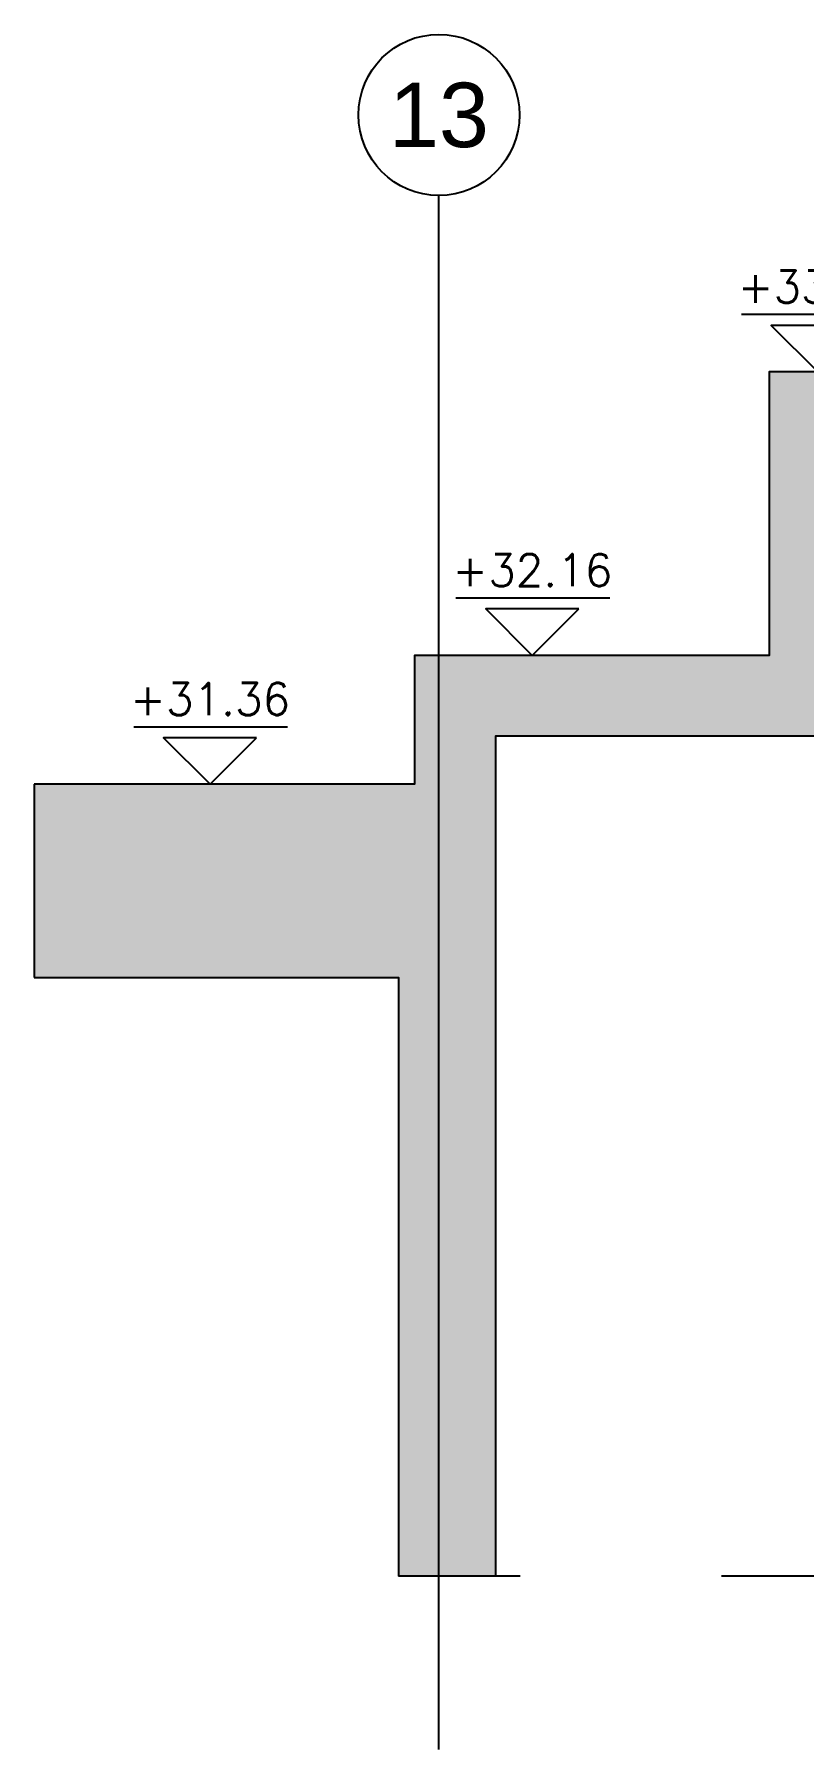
# Model space of a CAD drawing. Header units: millimetres. Extents: x 400382 to 401500, y 4543975 to 4544133.
# Drawn here: x 401483.28 to 401488.06, y 4544052.98 to 4544063.62 of the extents above; entities that cross this region are included whole.
import ezdxf
from ezdxf.enums import TextEntityAlignment as Align

# ---------------------------------------------------------------- set-up
doc = ezdxf.new("R2010")
doc.units = ezdxf.units.MM
for name, pattern in [('AKS', [3, 2.5, -0.25, 0, -0.25]), ('CONTINU', [0]), ('HIDDEN', [0.375, 0.25, -0.125])]:
    doc.linetypes.add(name, pattern=pattern)
for name, color, linetype in [('aks prota', 2, 'AKS'), ('caks prota', 4, 'Continuous'), ('kesit prota', 1, 'Continuous'), ('kesit tarama prota', 252, 'Continuous'), ('kot prota', 4, 'Continuous'), ('merdiven prota', 2, 'Continuous'), ('PRT-CST-rc_level', 6, 'Continuous'), ('PRT-CST-rc_levermark', 4, 'Continuous'), ('taks prota', 7, 'Continuous')]:
    doc.layers.add(name, color=color, linetype=linetype)
doc.styles.add('OLCU', font='romanstw.shx')
doc.styles.add('TAKS', font='Arial Unicode.ttf')

# ---------------------------------------------------------------- blocks, each defined once
blk = doc.blocks.new('KOTK5')
at = {"layer": 'PRT-CST-rc_levermark'}
blk.add_line((216.7, 160), (-213.3, 160), dxfattribs=at)
blk.add_lwpolyline([(130, 130), (-130, 130), (0, 0)], close=True, dxfattribs=at)
at = {"layer": 'PRT-CST-rc_level', "style": 'OLCU'}
blk.add_attdef('000.00', text='', height=90, dxfattribs=at).set_placement((0, 193.1), align=Align.CENTER)

msp = doc.modelspace()

# ---------------------------------------------------------------- hatches: boundary and pattern name
at = {"layer": 'kesit tarama prota'}
h = msp.add_hatch(color=256, dxfattribs=at)
h.dxf.hatch_style = 1
h.paths.add_polyline_path([(401485.542, 4544057.768), (401485.542, 4544054.052), (401486.145, 4544054.052), (401486.145, 4544059.268), (401488.142, 4544059.268), (401488.142, 4544061.228), (401489.6, 4544061.228), (401489.6, 4544061.409), (401489.48, 4544061.409), (401489.48, 4544061.528), (401487.842, 4544061.528), (401487.842, 4544059.768), (401485.64, 4544059.768), (401485.64, 4544058.968), (401483.279, 4544058.968), (401483.279, 4544057.768)])

# ---------------------------------------------------------------- linework, layer by layer
at = {"layer": 'aks prota', "ltscale": 10}
msp.add_line((401485.792, 4544052.976), (401485.792, 4544062.623), dxfattribs=at)
at = {"layer": 'caks prota', "ltscale": 0.05}
msp.add_circle((401485.792, 4544063.123), 0.5, dxfattribs=at)
at = {"layer": 'kesit prota', "color": 1}
for points in [[(401486.145, 4544054.052), (401486.145, 4544059.268), (401488.142, 4544059.268), (401488.142, 4544061.228), (401489.6, 4544061.228), (401489.6, 4544061.528), (401487.842, 4544061.528), (401487.842, 4544059.768), (401485.64, 4544059.768), (401485.64, 4544058.968), (401483.279, 4544058.968)], [(401483.279, 4544057.768), (401485.542, 4544057.768), (401485.542, 4544054.052)]]:
    msp.add_lwpolyline(points, dxfattribs=at)
at = {"layer": 'merdiven prota', "linetype": 'HIDDEN', "ltscale": 10}
for points in [[(401483.279, 4544058.968), (401483.279, 4544057.768)], [(401490.046, 4544054.052), (401485.542, 4544054.052)]]:
    msp.add_lwpolyline(points, dxfattribs=at)

# ---------------------------------------------------------------- block references
at = {"layer": 'kot prota', "linetype": 'CONTINU', "ltscale": 0.1, "xscale": 0.002222222222222222, "yscale": 0.002222222222222222, "zscale": 0.002222222222222222}
for p, values in [((401488.144, 4544061.528), {'000.00': '+33.92'}), ((401486.372, 4544059.768), {'000.00': '+32.16'}), ((401484.371, 4544058.968), {'000.00': '+31.36'})]:
    msp.add_blockref('KOTK5', p, dxfattribs=at).add_auto_attribs(values)

# ---------------------------------------------------------------- texts
at = {"layer": 'taks prota', "style": 'TAKS'}
msp.add_text('13', height=0.4, dxfattribs=at).set_placement((401485.792, 4544063.123), align=Align.MIDDLE_CENTER)

doc.saveas('drawing.dxf')
